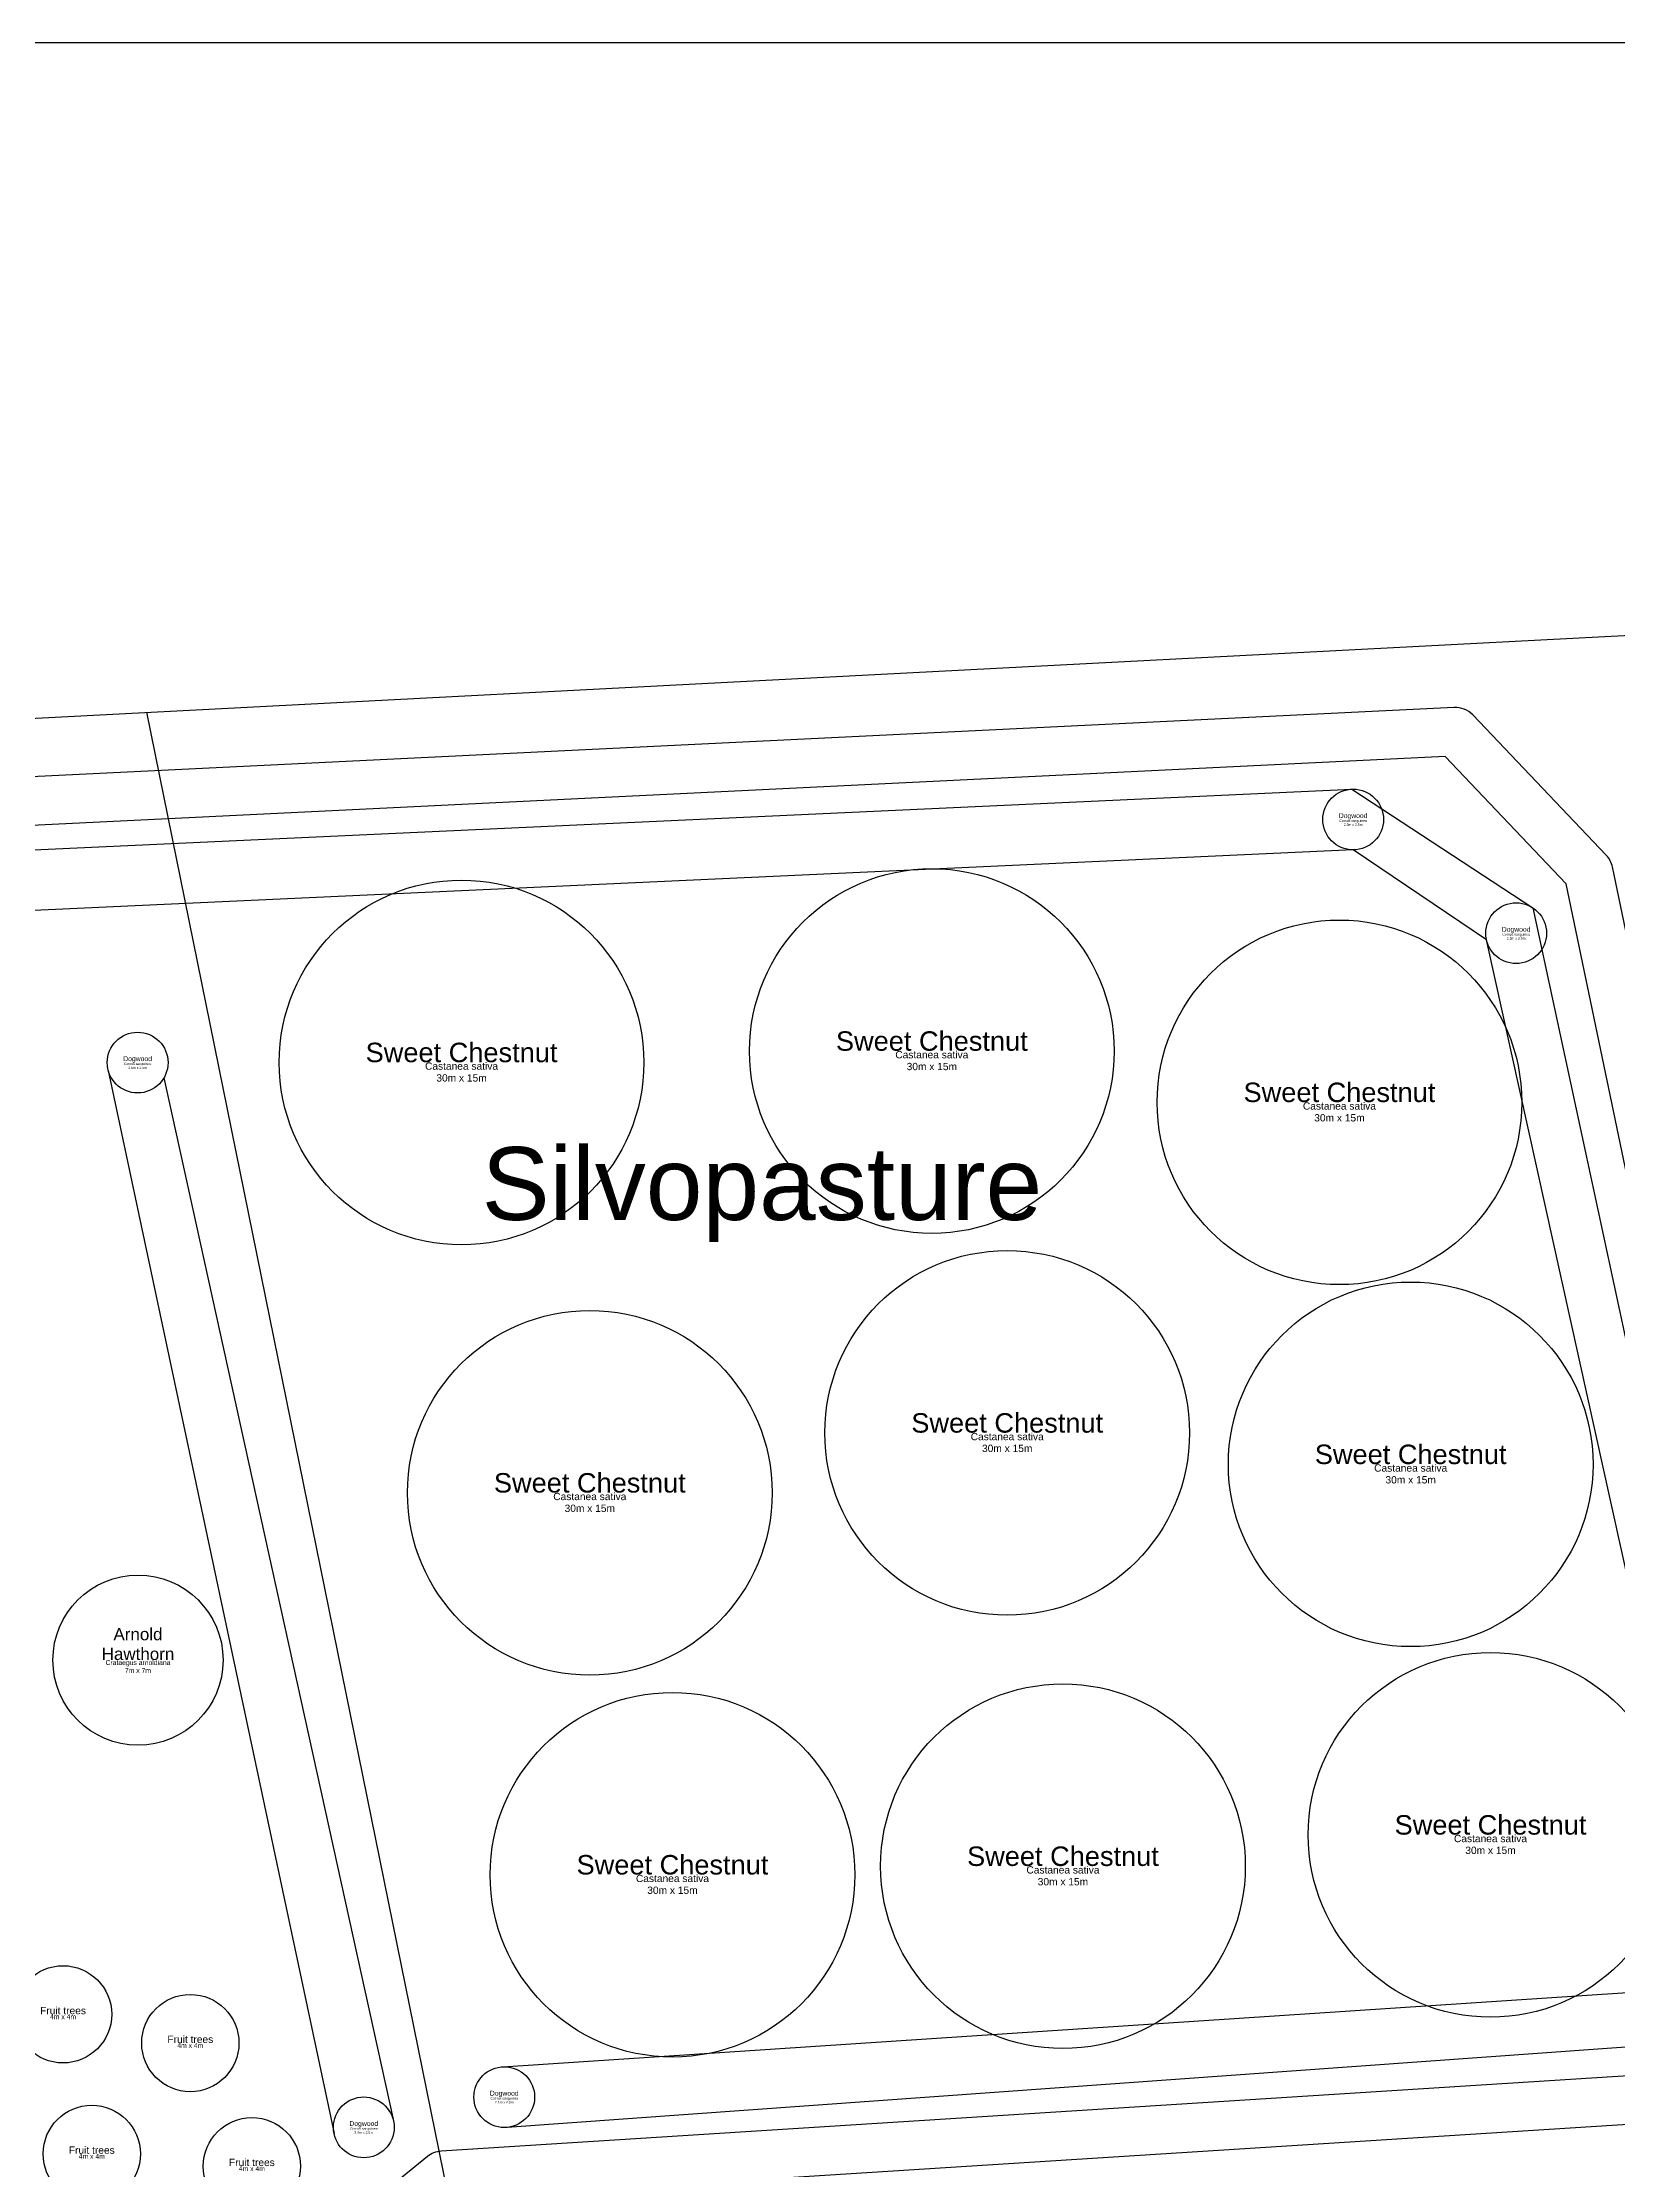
# Model space of a CAD drawing. Header units: metres. Extents: x 0 to 187, y 0 to 132.
# Drawn here: x 86.1 to 150.9, y 44.5 to 132 of the extents above; entities that cross this region are included whole.
import ezdxf

# ---------------------------------------------------------------- set-up
doc = ezdxf.new("R2010")
doc.units = ezdxf.units.M
for name, color, linetype, lineweight in [('Area', 30, 'Continuous', 25), ('Boundary', 1, 'Continuous', 25), ('Plant - Shrub', 3, 'Continuous', 25), ('Plant - Tree', 3, 'Continuous', 25), ('Plant label', 30, 'Continuous', 25)]:
    doc.layers.add(name, color=color, linetype=linetype, lineweight=lineweight)
doc.layers.add('xSatellite', color=18, linetype='Continuous', lineweight=25, true_color=0x000000)
doc.styles.add('textstyle3', font='')
doc.styles.get('textstyle3').set_extended_font_data('Arial')
picture_1 = doc.add_image_def('image1.webp', size_in_pixel=(736, 1041))

# ---------------------------------------------------------------- blocks, each defined once
blk = doc.blocks.new('Tree - Castanea sativa')
at = {"layer": 'Plant - Tree'}
blk.add_circle((0, 0), 7.5, dxfattribs=at)
at = {"layer": 'Plant - Tree', "insert": (0, 0), "char_height": 0.8, "attachment_point": 8, "line_spacing_factor": 0.971628, "style": 'textstyle3'}
blk.add_mtext('\\c32767;Sweet Chestnut', dxfattribs=at)
at = {"layer": 'Plant label', "insert": (0, 0), "char_height": 0.3, "attachment_point": 2, "line_spacing_factor": 0.971628, "style": 'textstyle3'}
blk.add_mtext('\\c32767;Castanea sativa\\P30m x 15m', dxfattribs=at)
blk = doc.blocks.new('Tree - Malus domestica MM106')
at = {"layer": 'Plant - Tree'}
blk.add_circle((0, 0), 2, dxfattribs=at)
at = {"layer": 'Plant - Tree', "insert": (0, 0), "char_height": 0.3, "attachment_point": 8, "line_spacing_factor": 0.971628, "style": 'textstyle3'}
blk.add_mtext('\\c32767;Fruit trees', dxfattribs=at)
at = {"layer": 'Plant label', "insert": (0, 0), "char_height": 0.1, "attachment_point": 2, "line_spacing_factor": 0.971628, "style": 'textstyle3'}
blk.add_mtext('\\c32767;\\H0.2;4m x 4m', dxfattribs=at)
blk = doc.blocks.new('Shrub - Cornus sericea')
at = {"layer": 'Plant - Shrub'}
blk.add_circle((0, 0), 1.25, dxfattribs=at)
at = {"layer": 'Plant - Shrub', "insert": (0, 0), "char_height": 0.2, "attachment_point": 8, "line_spacing_factor": 0.971628, "style": 'textstyle3'}
blk.add_mtext('\\c32767;Dogwood', dxfattribs=at)
at = {"layer": 'Plant label', "insert": (0, 0), "char_height": 0.1, "attachment_point": 2, "line_spacing_factor": 0.971628, "style": 'textstyle3'}
blk.add_mtext('\\c32767;Cornus sanguinea\\P2.5m x 2.5m', dxfattribs=at)
blk = doc.blocks.new('Tree - Crataegus arnoldiana')
at = {"layer": 'Plant - Tree'}
blk.add_circle((0, 0), 3.5, dxfattribs=at)
at = {"layer": 'Plant - Tree', "insert": (0, 0), "char_height": 0.5, "attachment_point": 8, "line_spacing_factor": 0.971628, "style": 'textstyle3'}
blk.add_mtext('\\c32767;Arnold\\PHawthorn', dxfattribs=at)
at = {"layer": 'Plant label', "insert": (0, 0), "char_height": 0.2, "attachment_point": 2, "line_spacing_factor": 0.971628, "style": 'textstyle3'}
blk.add_mtext('\\c32767;Crataegus arnoldiana\\P7m x 7m', dxfattribs=at)

msp = doc.modelspace()

# ---------------------------------------------------------------- linework, layer by layer
at = {"layer": 'Area', "flags": 128}
for points in [[(45.362, 53.952), (59.952, 57.106), (64.424, 30.003, 0.424772), (65.609, 29.186), (92.06, 34.533, 0.121811), (92.494, 34.738), (102.938, 43.258), (160.163, 46.896, 0.45645), (161.079, 48.098), (150.667, 98.046, 0.139621), (150.413, 98.531), (144.925, 104.299, 0.218141), (144.152, 104.609), (31.602, 99.122), (23.448, 98.841, 0.38848), (22.484, 97.896), (20.25, 56.702), (15.095, 50.055, 0.689941), (16.07, 48.459), (45.334, 53.946, 0.006898)], [(44.952, 55.909), (60.556, 59.283, -0.428761), (61.754, 58.468), (66.228, 31.352), (91.421, 36.444), (101.922, 45.011, -0.156461), (102.491, 45.234), (158.885, 48.819), (148.767, 97.359), (143.792, 102.589), (31.692, 97.124, -0.003561), (31.678, 97.123), (24.432, 96.874), (22.23, 56.282, -0.152528), (22.022, 55.723), (18.289, 50.91)]]:
    msp.add_lwpolyline(points, format="xyb", close=True, dxfattribs=at)
at = {"layer": 'Boundary'}
for p, q in [((15.322, 100.515), (156.301, 107.831)), ((90.371, 104.409), (104.214, 36.273))]:
    msp.add_line(p, q, dxfattribs=at)
at = {"layer": 'Plant - Shrub'}
for p, q in [((83.218, 98.641), (139.943, 101.249)), ((139.943, 101.249), (147.39, 96.367)), ((140, 98.75), (83.332, 96.144)), ((145.485, 95.052), (140, 98.75)), ((147.39, 96.367), (157.072, 51.343)), ((155, 52), (145.485, 95.052)), ((88.794, 89.672), (98.08, 45.941)), ((91.084, 89.377), (100.523, 46.469)), ((105.019, 48.694), (155, 52)), ((155.85, 49.83), (105.206, 46.201))]:
    msp.add_line(p, q, dxfattribs=at)

# ---------------------------------------------------------------- block references
for p in [(140, 100), (146.705, 95.322), (90, 90), (105.082, 47.445), (99.303, 46.2)]:
    msp.add_blockref('Shrub - Cornus sericea', p, dxfattribs=at)
at = {"layer": 'Plant - Tree'}
for name, p in [('Tree - Castanea sativa', (103.324, 90.006)), ('Tree - Castanea sativa', (122.669, 90.475)), ('Tree - Castanea sativa', (139.436, 88.365)), ('Tree - Castanea sativa', (125.77, 74.767)), ('Tree - Castanea sativa', (142.367, 73.474)), ('Tree - Castanea sativa', (108.6, 72.302)), ('Tree - Crataegus arnoldiana', (90.015, 65.42)), ('Tree - Castanea sativa', (145.65, 58.232)), ('Tree - Castanea sativa', (112, 56.591)), ('Tree - Castanea sativa', (128.063, 56.942)), ('Tree - Malus domestica MM106', (86.933, 50.85)), ('Tree - Malus domestica MM106', (92.167, 49.668)), ('Tree - Malus domestica MM106', (88.115, 45.109)), ('Tree - Malus domestica MM106', (94.7, 44.603))]:
    msp.add_blockref(name, p, dxfattribs=at)

# ---------------------------------------------------------------- texts
at = {"layer": 'Area', "insert": (115.682, 82.621), "char_height": 3, "attachment_point": 8, "style": 'textstyle3'}
msp.add_mtext('\\c32767;Silvopasture', dxfattribs=at)

# ---------------------------------------------------------------- pictures from other files: only their frames are drawn
at = {"layer": 'xSatellite'}
image = msp.add_image(picture_1, insert=(0, 131.96), size_in_units=(131.96, 186.645), rotation=-90, dxfattribs=at)
image.dxf.flags = 7

doc.saveas('drawing.dxf')
